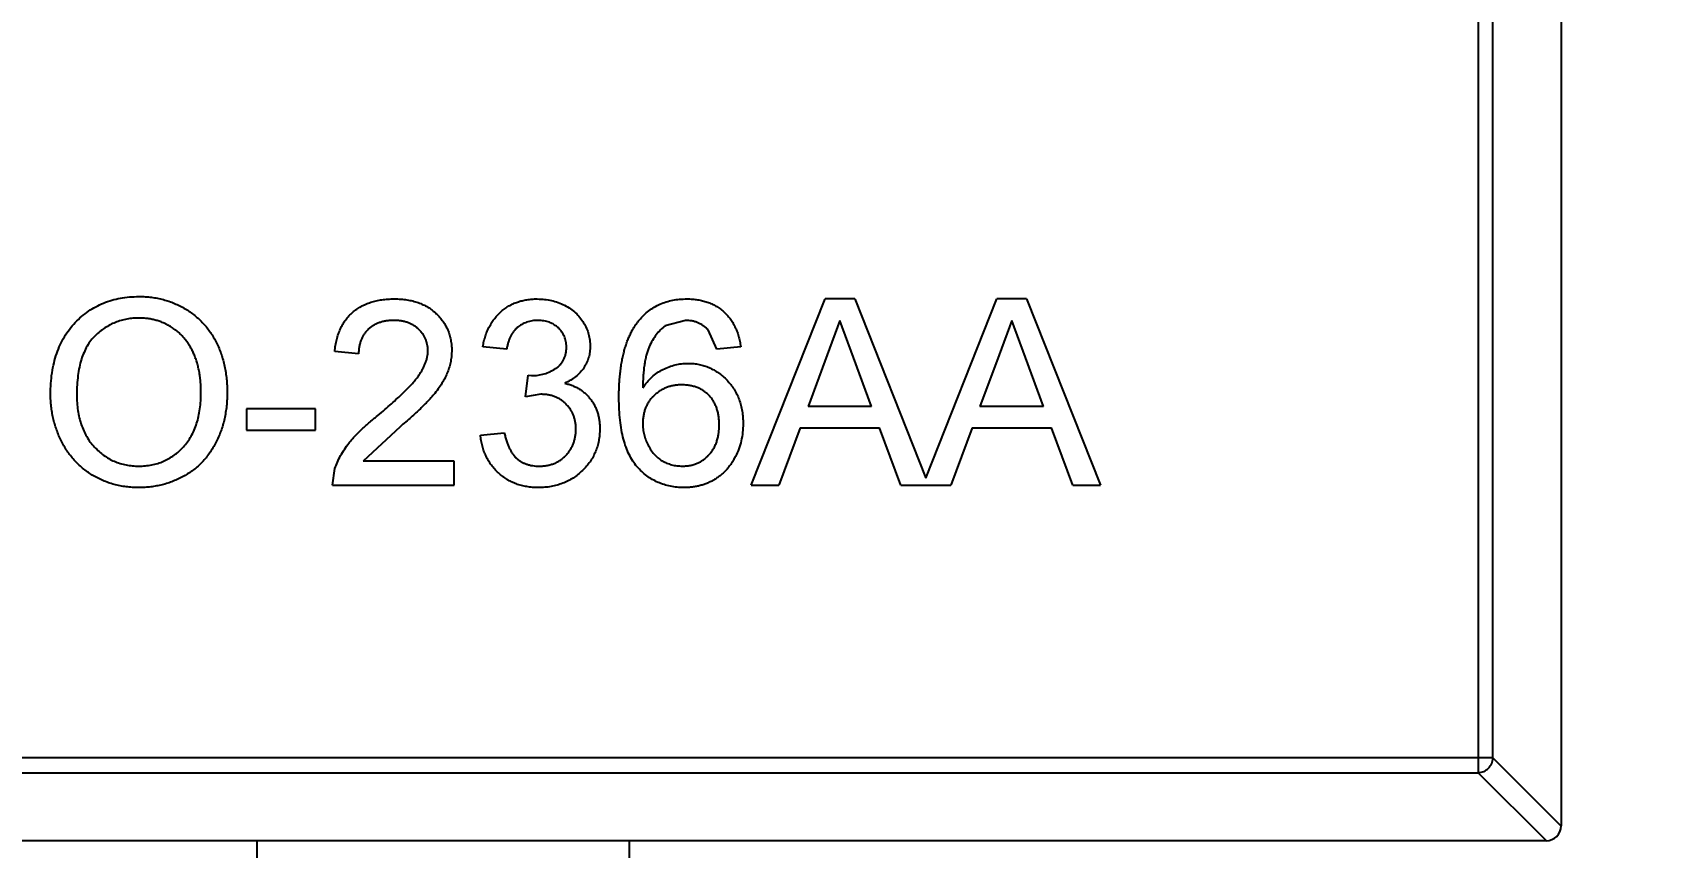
# Model space of a CAD drawing. Header units: inches. Extents: x -36 to 490, y -51 to 98.
# Drawn here: x 412.94 to 415.129, y 6.288 to 7.382 of the extents above; entities that cross this region are included whole.
import ezdxf

# ---------------------------------------------------------------- set-up
doc = ezdxf.new("R2010")
doc.units = ezdxf.units.IN
doc.header["$LTSCALE"] = 1.21
doc.header["$MEASUREMENT"] = 0
doc.header["$PDMODE"] = 3
doc.header["$PDSIZE"] = 0.3125
doc.layers.get('0').update_dxf_attribs({"linetype": 'CONTINUOUS'})
doc.layers.get('Defpoints').update_dxf_attribs({"linetype": 'CONTINUOUS'})
doc.layers.add('DIM', color=3, linetype='CONTINUOUS')
doc.styles.get("Standard").update_dxf_attribs({"font": 'txt', "width": 0.8})
doc.dimstyles.get("Standard").update_dxf_attribs({"dimtxt": 0.15625, "dimasz": 0.1875, "dimexe": 0.125, "dimexo": 0.0625, "dimgap": 0.09, "dimtad": 0, "dimtih": 1, "dimtoh": 1, "dimzin": 4, "dimdsep": 46, "dimtxsty": 'Standard', "dimblk": '_FILLED', "dimblk1": '_FILLED', "dimblk2": '_FILLED', "dimcen": 0.09, "dimazin": 1, "dimtp": 0.01, "dimtm": 0.01, "dimtfac": 1, "dimtofl": 0, "dimtmove": 0, "dimatfit": 3, "dimldrblk": '_FILLED', "dimfxl": 1, "dimtolj": 1, "dimtzin": 4, "dimarcsym": 0})

# ---------------------------------------------------------------- blocks, each defined once
blk = doc.blocks.new('_FILLED')
at = {"color": 0, "linetype": 'ByBlock'}
blk.add_solid([(0, 0), (-1, 0.16667), (-1, -0.16667)], dxfattribs=at)
blk = doc.blocks.new('*D70')
at = {"layer": 'Defpoints', "color": 0}
for p in [(406.8003, 41.9888), (406.8003, -7.0611), (488.6342, -7.0611)]:
    blk.add_point(p, dxfattribs=at)
at = {"layer": 'DIM', "color": 0, "lineweight": -2}
for p, q in [((406.8628, 41.9888), (488.7592, 41.9888)), ((488.6342, 39.4488), (488.6342, 21.3872)), ((488.6342, -4.5211), (488.6342, 13.5405)), ((406.8628, -7.0611), (488.7592, -7.0611))]:
    blk.add_line(p, q, dxfattribs=at)
at = {"layer": 'DIM', "color": 0, "lineweight": -2, "xscale": 2.54, "yscale": 2.54, "zscale": 2.54}
for p, rotation in [((488.6342, 41.9888), 90), ((488.6342, -7.0611), 270)]:
    blk.add_blockref('_FILLED', p, dxfattribs=dict(at, rotation=rotation))
at = {"layer": 'DIM', "color": 0, "insert": (488.6342, 17.4638), "char_height": 2.5, "attachment_point": 5, "rotation": 90, "line_spacing_factor": 2.5}
blk.add_mtext('\\A1;49.05', dxfattribs=at)

msp = doc.modelspace()

# ---------------------------------------------------------------- linework, layer by layer
at = {"color": 7, "linetype": 'Continuous'}
for p, q in [((414.9912, 7.9769), (414.9912, 6.3169)), ((414.8801, 7.9055), (414.8801, 6.3883)), ((414.8998, 6.408), (414.8998, 7.8858)), ((413.9041, 6.7741), (414.0034, 7.0241)), ((414.0432, 7.0241), (414.0034, 7.0241)), ((414.0432, 7.0241), (414.1387, 6.7836)), ((414.1387, 6.7836), (414.2342, 7.0241)), ((414.2739, 7.0241), (414.2342, 7.0241)), ((414.2739, 7.0241), (414.3732, 6.7741)), ((413.816, 6.9953), (413.7887, 6.9879)), ((413.8582, 6.9568), (413.8467, 6.9825)), ((414.0233, 6.9953), (414.0062, 6.9491)), ((414.0417, 6.9456), (414.0233, 6.9953)), ((414.2541, 6.9953), (414.237, 6.9491)), ((414.2724, 6.9456), (414.2541, 6.9953)), ((413.5762, 6.9568), (413.5441, 6.96)), ((413.8903, 6.96), (413.8582, 6.9568)), ((413.3774, 6.9504), (413.3454, 6.9536)), ((414.0062, 6.9491), (413.9806, 6.8799)), ((414.066, 6.8799), (414.0417, 6.9456)), ((414.237, 6.9491), (414.2114, 6.8799)), ((414.2967, 6.8799), (414.2724, 6.9456)), ((413.6015, 6.8927), (413.6048, 6.9216)), ((413.6048, 6.9216), (413.6094, 6.9212)), ((413.6222, 6.8961), (413.6015, 6.8927)), ((413.3198, 6.8767), (413.2268, 6.8767)), ((413.2268, 6.8767), (413.2268, 6.8478)), ((413.3198, 6.8478), (413.3198, 6.8767)), ((414.066, 6.8799), (413.9806, 6.8799)), ((414.2967, 6.8799), (414.2114, 6.8799)), ((413.4331, 6.8526), (413.3834, 6.8062)), ((413.97, 6.851), (413.9416, 6.7741)), ((413.97, 6.851), (414.0766, 6.851)), ((414.105, 6.7741), (414.0766, 6.851)), ((414.2008, 6.851), (414.1723, 6.7741)), ((414.2008, 6.851), (414.3073, 6.851)), ((414.3358, 6.7741), (414.3073, 6.851)), ((413.2268, 6.8478), (413.3198, 6.8478)), ((413.5409, 6.8414), (413.573, 6.8446)), ((413.3422, 6.7741), (413.3455, 6.7964)), ((413.5057, 6.8062), (413.3834, 6.8062)), ((413.5057, 6.7741), (413.5057, 6.8062)), ((413.3422, 6.7741), (413.5057, 6.7741)), ((413.9041, 6.7741), (413.9416, 6.7741)), ((414.105, 6.7741), (414.1723, 6.7741)), ((414.3358, 6.7741), (414.3732, 6.7741)), ((414.8998, 6.408), (412.0826, 6.408)), ((414.8998, 6.408), (414.9912, 6.3166)), ((412.1023, 6.3883), (414.8801, 6.3883)), ((414.9715, 6.2969), (414.8801, 6.3883)), ((414.9712, 6.2969), (412.0112, 6.2969)), ((413.2412, 5.6469), (413.2412, 6.2969)), ((413.7412, 5.6469), (413.7412, 6.2969))]:
    msp.add_line(p, q, dxfattribs=at)
msp.add_arc((414.9712, 6.3169), 0.02, 270, 0, dxfattribs=at)
for points, knots in [([(412.964, 6.8958), (412.9641, 6.9008), (412.9642, 6.9106), (412.9658, 6.9248), (412.9684, 6.9382), (412.9721, 6.9507), (412.9767, 6.9625), (412.9824, 6.9734), (412.9892, 6.9834), (412.9969, 6.9926), (413.0056, 7.0007), (413.0148, 7.0079), (413.0246, 7.0139), (413.0351, 7.0188), (413.0462, 7.0227), (413.0578, 7.0253), (413.0701, 7.027), (413.0784, 7.0272), (413.0827, 7.0273)], [0, 0, 0, 0, 0.075226, 0.146575, 0.2145, 0.27953, 0.342403, 0.403496, 0.463762, 0.523864, 0.583252, 0.641302, 0.698898, 0.756295, 0.814628, 0.874325, 0.935783, 1, 1, 1, 1]), ([(413.0827, 7.0273), (413.0856, 7.0273), (413.0912, 7.0272), (413.0994, 7.0264), (413.1075, 7.0251), (413.1154, 7.0233), (413.123, 7.021), (413.1305, 7.0182), (413.1377, 7.0148), (413.1447, 7.011), (413.1514, 7.0067), (413.1576, 7.002), (413.1635, 6.9968), (413.169, 6.9914), (413.1741, 6.9854), (413.1787, 6.9791), (413.183, 6.9723), (413.1868, 6.9652), (413.1902, 6.9578), (413.1931, 6.95), (413.1956, 6.9421), (413.1977, 6.9339), (413.1992, 6.9254), (413.2004, 6.9167), (413.201, 6.9078), (413.2011, 6.9018), (413.2012, 6.8987)], [0, 0, 0, 0, 0.043099, 0.085587, 0.126908, 0.167967, 0.20845, 0.249025, 0.289281, 0.33001, 0.370598, 0.410466, 0.450033, 0.489688, 0.529116, 0.569037, 0.609703, 0.650759, 0.692509, 0.734219, 0.776707, 0.819552, 0.863351, 0.907839, 0.953334, 1, 1, 1, 1]), ([(413.3454, 6.9536), (413.3457, 6.9564), (413.3464, 6.9618), (413.348, 6.9697), (413.3502, 6.977), (413.3529, 6.9839), (413.3562, 6.9902), (413.36, 6.9961), (413.3644, 7.0014), (413.3694, 7.0062), (413.3748, 7.0104), (413.3807, 7.0141), (413.3871, 7.0172), (413.394, 7.0198), (413.4012, 7.0217), (413.4089, 7.0231), (413.4171, 7.024), (413.4227, 7.0241), (413.4255, 7.0241)], [0, 0, 0, 0, 0.070675, 0.137493, 0.201473, 0.262869, 0.32255, 0.380737, 0.43822, 0.495487, 0.553484, 0.611346, 0.670644, 0.731587, 0.794183, 0.859445, 0.928208, 1, 1, 1, 1]), ([(413.4255, 7.0241), (413.4284, 7.0241), (413.434, 7.024), (413.4423, 7.023), (413.45, 7.0215), (413.4573, 7.0193), (413.4641, 7.0165), (413.4705, 7.0131), (413.4764, 7.0091), (413.4818, 7.0044), (413.4866, 6.9993), (413.4909, 6.9939), (413.4944, 6.9881), (413.4974, 6.9822), (413.4997, 6.9758), (413.5012, 6.9692), (413.5023, 6.9622), (413.5024, 6.9575), (413.5024, 6.9551)], [0, 0, 0, 0, 0.074712, 0.145539, 0.213339, 0.278615, 0.342094, 0.40389, 0.465063, 0.526577, 0.587328, 0.64638, 0.704345, 0.761672, 0.819418, 0.878039, 0.937796, 1, 1, 1, 1]), ([(413.5441, 6.96), (413.5446, 6.9625), (413.5456, 6.9674), (413.5476, 6.9744), (413.55, 6.981), (413.553, 6.9871), (413.5563, 6.9928), (413.5601, 6.9981), (413.5643, 7.003), (413.5689, 7.0074), (413.5739, 7.0114), (413.5792, 7.0148), (413.5848, 7.0177), (413.5907, 7.02), (413.5969, 7.0219), (413.6035, 7.0232), (413.6102, 7.024), (413.6149, 7.0241), (413.6172, 7.0241)], [0, 0, 0, 0, 0.071036, 0.139343, 0.204958, 0.268332, 0.330129, 0.390664, 0.450861, 0.510587, 0.570374, 0.629455, 0.687994, 0.747581, 0.807839, 0.870034, 0.93381, 1, 1, 1, 1]), ([(413.6172, 7.0241), (413.6205, 7.024), (413.6269, 7.0238), (413.6363, 7.0222), (413.6453, 7.0195), (413.6539, 7.0157), (413.6618, 7.0111), (413.6688, 7.0056), (413.6747, 6.9993), (413.6796, 6.9922), (413.6835, 6.9847), (413.6863, 6.9769), (413.688, 6.9688), (413.6882, 6.9633), (413.6883, 6.9606)], [0, 0, 0, 0, 0.092054, 0.181008, 0.26913, 0.357137, 0.443549, 0.526433, 0.607453, 0.688385, 0.767854, 0.845531, 0.922529, 1, 1, 1, 1]), ([(413.7541, 6.9957), (413.7561, 6.998), (413.7601, 7.0025), (413.7669, 7.0083), (413.7741, 7.0132), (413.7819, 7.0172), (413.7902, 7.0203), (413.7991, 7.0226), (413.8084, 7.0239), (413.8148, 7.024), (413.8181, 7.0241)], [0, 0, 0, 0, 0.125625, 0.247619, 0.368528, 0.488104, 0.609878, 0.735382, 0.864448, 1, 1, 1, 1]), ([(413.8181, 7.0241), (413.8205, 7.0241), (413.8253, 7.024), (413.8324, 7.0232), (413.839, 7.0218), (413.8454, 7.02), (413.8514, 7.0176), (413.8571, 7.0147), (413.8624, 7.0112), (413.8673, 7.0072), (413.8719, 7.0027), (413.876, 6.9978), (413.8796, 6.9925), (413.8827, 6.9868), (413.8854, 6.9807), (413.8875, 6.9742), (413.8892, 6.9673), (413.8899, 6.9625), (413.8903, 6.96)], [0, 0, 0, 0, 0.068499, 0.134572, 0.198208, 0.259784, 0.319951, 0.379508, 0.438814, 0.498497, 0.558182, 0.617438, 0.677522, 0.737959, 0.80033, 0.86409, 0.930622, 1, 1, 1, 1]), ([(413.0829, 6.9985), (413.0801, 6.9984), (413.0746, 6.9983), (413.0664, 6.9971), (413.0586, 6.9953), (413.051, 6.9927), (413.0437, 6.9893), (413.0368, 6.9852), (413.0301, 6.9804), (413.0238, 6.9748), (413.0179, 6.9684), (413.0129, 6.9608), (413.0087, 6.9523), (413.0052, 6.9429), (413.0025, 6.9324), (413.0006, 6.9209), (412.9995, 6.9085), (412.9993, 6.8999), (412.9992, 6.8954)], [0, 0, 0, 0, 0.055943, 0.110382, 0.164048, 0.216759, 0.269601, 0.323009, 0.377581, 0.433449, 0.490922, 0.550625, 0.613117, 0.679861, 0.751358, 0.828261, 0.910795, 1, 1, 1, 1]), ([(413.1659, 6.899), (413.1659, 6.9014), (413.1658, 6.9063), (413.1653, 6.9134), (413.1646, 6.9204), (413.1635, 6.9271), (413.162, 6.9335), (413.1603, 6.9397), (413.1583, 6.9457), (413.1559, 6.9514), (413.1533, 6.9569), (413.1503, 6.962), (413.147, 6.9668), (413.1436, 6.9713), (413.1397, 6.9755), (413.1356, 6.9794), (413.1311, 6.9829), (413.1264, 6.9862), (413.1215, 6.9891), (413.1165, 6.9916), (413.1113, 6.9938), (413.1059, 6.9954), (413.1003, 6.9968), (413.0947, 6.9978), (413.0888, 6.9984), (413.0849, 6.9984), (413.0829, 6.9985)], [0, 0, 0, 0, 0.050852, 0.099752, 0.147438, 0.194086, 0.239171, 0.28334, 0.326577, 0.368936, 0.410572, 0.451051, 0.490877, 0.530044, 0.568937, 0.607578, 0.64642, 0.685679, 0.724799, 0.763513, 0.802173, 0.84074, 0.879649, 0.919071, 0.959098, 1, 1, 1, 1]), ([(413.4248, 6.9953), (413.4231, 6.9952), (413.4197, 6.9952), (413.4147, 6.9946), (413.41, 6.9937), (413.4055, 6.9924), (413.4014, 6.9907), (413.3975, 6.9886), (413.3938, 6.9862), (413.3904, 6.9834), (413.3874, 6.9803), (413.3847, 6.9769), (413.3825, 6.9732), (413.3807, 6.9692), (413.3793, 6.9649), (413.3782, 6.9603), (413.3776, 6.9554), (413.3775, 6.9521), (413.3774, 6.9504)], [0, 0, 0, 0, 0.070696, 0.138358, 0.20337, 0.2657, 0.327256, 0.386512, 0.445858, 0.505173, 0.56378, 0.622343, 0.680824, 0.739795, 0.800801, 0.864239, 0.930631, 1, 1, 1, 1]), ([(413.4704, 6.9548), (413.4704, 6.9562), (413.4703, 6.959), (413.4696, 6.963), (413.4687, 6.9669), (413.4673, 6.9706), (413.4656, 6.9741), (413.4633, 6.9775), (413.4608, 6.9806), (413.4578, 6.9836), (413.4546, 6.9864), (413.451, 6.9887), (413.4472, 6.9908), (413.4432, 6.9925), (413.439, 6.9937), (413.4345, 6.9946), (413.4297, 6.9952), (413.4265, 6.9952), (413.4248, 6.9953)], [0, 0, 0, 0, 0.061762, 0.121174, 0.179421, 0.236843, 0.294322, 0.353191, 0.412721, 0.474522, 0.537057, 0.599591, 0.662367, 0.725246, 0.790316, 0.857724, 0.927232, 1, 1, 1, 1]), ([(413.6182, 6.9953), (413.6156, 6.9952), (413.6104, 6.995), (413.603, 6.9931), (413.5962, 6.9901), (413.5913, 6.9865), (413.5877, 6.9831), (413.5853, 6.9803), (413.5832, 6.9771), (413.5812, 6.9736), (413.5796, 6.9698), (413.5781, 6.9658), (413.577, 6.9614), (413.5764, 6.9584), (413.5762, 6.9568)], [0, 0, 0, 0, 0.127797, 0.246795, 0.362284, 0.477652, 0.536237, 0.59559, 0.656344, 0.719085, 0.784349, 0.852876, 0.924551, 1, 1, 1, 1]), ([(413.6563, 6.9595), (413.6563, 6.9608), (413.6562, 6.9633), (413.6557, 6.9669), (413.6549, 6.9704), (413.6537, 6.9737), (413.6522, 6.9768), (413.6503, 6.9797), (413.6482, 6.9826), (413.6456, 6.9852), (413.6429, 6.9876), (413.64, 6.9896), (413.6368, 6.9914), (413.6335, 6.9928), (413.6299, 6.9939), (413.6262, 6.9947), (413.6223, 6.9952), (413.6196, 6.9953), (413.6182, 6.9953)], [0, 0, 0, 0, 0.065093, 0.127304, 0.188122, 0.247131, 0.306077, 0.365678, 0.426103, 0.487841, 0.550317, 0.611805, 0.672737, 0.734883, 0.79768, 0.862475, 0.929775, 1, 1, 1, 1]), ([(413.7268, 6.8912), (413.7268, 6.8941), (413.7268, 6.8999), (413.7272, 6.9084), (413.7277, 6.9167), (413.7285, 6.9246), (413.7294, 6.9322), (413.7306, 6.9395), (413.7319, 6.9465), (413.7336, 6.9532), (413.7353, 6.9596), (413.7374, 6.9657), (413.7396, 6.9715), (413.7421, 6.9769), (413.7447, 6.9821), (413.7476, 6.9869), (413.7507, 6.9915), (413.7529, 6.9943), (413.7541, 6.9957)], [0, 0, 0, 0, 0.080034, 0.157854, 0.232564, 0.304731, 0.374384, 0.441663, 0.506048, 0.568692, 0.628715, 0.687238, 0.743227, 0.797567, 0.850239, 0.901629, 0.951067, 1, 1, 1, 1]), ([(413.7887, 6.9879), (413.7866, 6.9861), (413.7823, 6.9826), (413.7767, 6.976), (413.7717, 6.9684), (413.768, 6.9612), (413.7654, 6.9548), (413.7638, 6.9494), (413.7623, 6.9433), (413.7611, 6.9367), (413.7602, 6.9295), (413.7594, 6.9217), (413.759, 6.9134), (413.7589, 6.9076), (413.7589, 6.9046)], [0, 0, 0, 0, 0.088609, 0.181893, 0.280787, 0.38702, 0.444107, 0.506454, 0.574396, 0.647656, 0.726426, 0.811458, 0.90278, 1, 1, 1, 1]), ([(413.8467, 6.9825), (413.8456, 6.9835), (413.8435, 6.9855), (413.8401, 6.9881), (413.8366, 6.9903), (413.8328, 6.9921), (413.8289, 6.9936), (413.8247, 6.9946), (413.8204, 6.9952), (413.8175, 6.9952), (413.816, 6.9953)], [0, 0, 0, 0, 0.128545, 0.252818, 0.375212, 0.497113, 0.618546, 0.742222, 0.869458, 1, 1, 1, 1]), ([(413.6883, 6.9606), (413.6882, 6.958), (413.688, 6.9529), (413.6864, 6.9454), (413.6836, 6.9383), (413.6799, 6.9315), (413.675, 6.9253), (413.6691, 6.9198), (413.6621, 6.9149), (413.6569, 6.9123), (413.6542, 6.911)], [0, 0, 0, 0, 0.121951, 0.240787, 0.35855, 0.479066, 0.601519, 0.727551, 0.859932, 1, 1, 1, 1]), ([(413.4032, 6.8676), (413.4064, 6.8703), (413.4126, 6.8755), (413.4213, 6.8833), (413.4293, 6.8905), (413.4364, 6.8972), (413.4427, 6.9035), (413.4482, 6.9092), (413.4529, 6.9145), (413.4568, 6.9194), (413.46, 6.924), (413.4628, 6.9285), (413.4651, 6.933), (413.467, 6.9374), (413.4686, 6.9418), (413.4696, 6.9462), (413.4703, 6.9505), (413.4704, 6.9534), (413.4704, 6.9548)], [0, 0, 0, 0, 0.11141, 0.214526, 0.309417, 0.396087, 0.474284, 0.544374, 0.60642, 0.660582, 0.709794, 0.756451, 0.800767, 0.843168, 0.884295, 0.923885, 0.962359, 1, 1, 1, 1]), ([(413.5024, 6.9551), (413.5024, 6.9526), (413.5022, 6.9477), (413.5012, 6.9403), (413.4993, 6.933), (413.4969, 6.9256), (413.4935, 6.9183), (413.4893, 6.9107), (413.4841, 6.9031), (413.4791, 6.8965), (413.4744, 6.8911), (413.4702, 6.8866), (413.4654, 6.8818), (413.4602, 6.8766), (413.4542, 6.8711), (413.4477, 6.8651), (413.4406, 6.859), (413.4356, 6.8547), (413.4331, 6.8526)], [0, 0, 0, 0, 0.057945, 0.116018, 0.174826, 0.234683, 0.296827, 0.364061, 0.436192, 0.51426, 0.556976, 0.604856, 0.657675, 0.715751, 0.77884, 0.847501, 0.921228, 1, 1, 1, 1]), ([(413.6094, 6.9212), (413.6124, 6.9213), (413.6182, 6.9215), (413.6266, 6.9234), (413.6346, 6.9263), (413.6407, 6.9297), (413.6453, 6.933), (413.6482, 6.9359), (413.6508, 6.939), (413.6527, 6.9425), (413.6544, 6.9463), (413.6555, 6.9505), (413.6562, 6.9549), (413.6563, 6.958), (413.6563, 6.9595)], [0, 0, 0, 0, 0.129789, 0.254605, 0.378435, 0.50292, 0.565018, 0.624848, 0.683448, 0.742765, 0.802757, 0.86522, 0.930779, 1, 1, 1, 1]), ([(413.7589, 6.9046), (413.7607, 6.9073), (413.7644, 6.9125), (413.771, 6.9193), (413.7781, 6.925), (413.7858, 6.9296), (413.794, 6.9332), (413.8023, 6.9357), (413.8109, 6.9373), (413.8167, 6.9375), (413.8196, 6.9376)], [0, 0, 0, 0, 0.13549, 0.265229, 0.390778, 0.51542, 0.638317, 0.759642, 0.878902, 1, 1, 1, 1]), ([(413.8196, 6.9376), (413.8221, 6.9375), (413.8271, 6.9374), (413.8344, 6.9363), (413.8414, 6.9345), (413.8481, 6.9321), (413.8545, 6.9288), (413.8607, 6.925), (413.8665, 6.9203), (413.872, 6.915), (413.877, 6.9092), (413.8815, 6.9029), (413.8852, 6.8962), (413.8882, 6.889), (413.8906, 6.8815), (413.8923, 6.8735), (413.8933, 6.8651), (413.8934, 6.8594), (413.8935, 6.8565)], [0, 0, 0, 0, 0.061347, 0.121203, 0.179863, 0.238152, 0.296252, 0.35519, 0.415676, 0.478379, 0.541524, 0.603977, 0.666513, 0.729491, 0.79371, 0.859736, 0.928449, 1, 1, 1, 1]), ([(413.0826, 6.7709), (413.0797, 6.771), (413.074, 6.771), (413.0656, 6.7719), (413.0574, 6.7732), (413.0494, 6.775), (413.0417, 6.7774), (413.0342, 6.7804), (413.0269, 6.7838), (413.0199, 6.7877), (413.0133, 6.7921), (413.007, 6.7969), (413.0011, 6.8021), (412.9957, 6.8078), (412.9906, 6.8137), (412.9861, 6.8201), (412.9819, 6.8268), (412.9781, 6.834), (412.9748, 6.8413), (412.972, 6.8488), (412.9695, 6.8563), (412.9675, 6.864), (412.9659, 6.8718), (412.9648, 6.8797), (412.9641, 6.8877), (412.964, 6.8931), (412.964, 6.8958)], [0, 0, 0, 0, 0.044697, 0.088534, 0.131409, 0.173814, 0.215715, 0.257247, 0.298848, 0.340604, 0.382029, 0.42297, 0.463632, 0.504048, 0.544591, 0.584964, 0.626265, 0.667979, 0.709943, 0.751382, 0.792619, 0.833948, 0.875008, 0.916446, 0.957907, 1, 1, 1, 1]), ([(412.9992, 6.8954), (412.9993, 6.8918), (412.9994, 6.8848), (413.0006, 6.8745), (413.0024, 6.8648), (413.005, 6.8557), (413.0083, 6.8472), (413.0124, 6.8393), (413.0172, 6.832), (413.0228, 6.8253), (413.0289, 6.8193), (413.0354, 6.8141), (413.0423, 6.8097), (413.0496, 6.806), (413.0573, 6.8032), (413.0653, 6.8012), (413.0738, 6.8), (413.0795, 6.7998), (413.0824, 6.7998)], [0, 0, 0, 0, 0.075964, 0.148125, 0.217201, 0.2833, 0.347202, 0.4093, 0.470426, 0.531588, 0.591739, 0.650258, 0.707303, 0.764208, 0.821148, 0.879119, 0.938423, 1, 1, 1, 1]), ([(413.0824, 6.7998), (413.0854, 6.7998), (413.0912, 6.8), (413.0998, 6.8012), (413.1079, 6.8033), (413.1157, 6.8061), (413.123, 6.8098), (413.1299, 6.8142), (413.1364, 6.8195), (413.1425, 6.8255), (413.148, 6.8324), (413.1529, 6.8398), (413.1569, 6.8481), (413.1603, 6.8569), (413.1628, 6.8665), (413.1646, 6.8767), (413.1657, 6.8877), (413.1659, 6.8951), (413.1659, 6.899)], [0, 0, 0, 0, 0.061055, 0.119545, 0.176806, 0.232956, 0.288583, 0.344667, 0.401662, 0.46054, 0.520477, 0.581213, 0.643431, 0.707961, 0.775371, 0.846414, 0.921152, 1, 1, 1, 1]), ([(413.2012, 6.8987), (413.2011, 6.8956), (413.201, 6.8895), (413.2003, 6.8804), (413.1991, 6.8716), (413.1975, 6.863), (413.1953, 6.8547), (413.1927, 6.8466), (413.1896, 6.8388), (413.186, 6.8313), (413.182, 6.8241), (413.1776, 6.8173), (413.1728, 6.811), (413.1676, 6.8051), (413.162, 6.7996), (413.156, 6.7947), (413.1496, 6.7901), (413.1428, 6.7861), (413.1358, 6.7826), (413.1286, 6.7795), (413.1213, 6.7768), (413.1138, 6.7746), (413.1062, 6.773), (413.0984, 6.7718), (413.0906, 6.7711), (413.0852, 6.771), (413.0826, 6.7709)], [0, 0, 0, 0, 0.04756, 0.093962, 0.139112, 0.183626, 0.227457, 0.270703, 0.313611, 0.35626, 0.398366, 0.439557, 0.480045, 0.519888, 0.559658, 0.599421, 0.639208, 0.679668, 0.72002, 0.759859, 0.79956, 0.839199, 0.878956, 0.918794, 0.959083, 1, 1, 1, 1]), ([(413.6691, 6.8496), (413.6691, 6.8513), (413.669, 6.8545), (413.6684, 6.8592), (413.6673, 6.8637), (413.6659, 6.868), (413.664, 6.8721), (413.6618, 6.876), (413.659, 6.8796), (413.6559, 6.883), (413.6526, 6.8861), (413.6489, 6.8888), (413.645, 6.891), (413.6409, 6.8929), (413.6365, 6.8944), (413.632, 6.8954), (413.6272, 6.896), (413.6239, 6.8961), (413.6222, 6.8961)], [0, 0, 0, 0, 0.067051, 0.13118, 0.193722, 0.254499, 0.314763, 0.375117, 0.436023, 0.498297, 0.560571, 0.621619, 0.681973, 0.742853, 0.804272, 0.867473, 0.932273, 1, 1, 1, 1]), ([(413.6542, 6.911), (413.656, 6.9105), (413.6596, 6.9097), (413.6646, 6.9078), (413.6694, 6.9057), (413.6739, 6.9032), (413.678, 6.9003), (413.6819, 6.8972), (413.6854, 6.8936), (413.6887, 6.8897), (413.6917, 6.8856), (413.6942, 6.8812), (413.6963, 6.8765), (413.6982, 6.8716), (413.6995, 6.8664), (413.7004, 6.8609), (413.7011, 6.8552), (413.7011, 6.8513), (413.7012, 6.8493)], [0, 0, 0, 0, 0.065828, 0.128938, 0.190858, 0.251186, 0.310974, 0.37005, 0.429672, 0.489507, 0.549975, 0.610075, 0.670915, 0.732909, 0.796711, 0.861825, 0.929892, 1, 1, 1, 1]), ([(413.8107, 6.9087), (413.809, 6.9087), (413.8055, 6.9087), (413.8004, 6.9079), (413.7954, 6.9068), (413.7907, 6.9053), (413.7862, 6.9033), (413.7818, 6.9008), (413.7778, 6.8978), (413.7739, 6.8945), (413.7703, 6.8909), (413.7672, 6.8869), (413.7647, 6.8826), (413.7625, 6.878), (413.7609, 6.8732), (413.7597, 6.8681), (413.759, 6.8627), (413.7589, 6.859), (413.7589, 6.8571)], [0, 0, 0, 0, 0.064812, 0.127718, 0.189086, 0.249562, 0.309738, 0.370215, 0.431085, 0.493911, 0.55657, 0.617553, 0.678119, 0.739063, 0.801665, 0.864956, 0.93089, 1, 1, 1, 1]), ([(413.8614, 6.8555), (413.8614, 6.8575), (413.8613, 6.8614), (413.8606, 6.8671), (413.8596, 6.8725), (413.8581, 6.8776), (413.8562, 6.8823), (413.8538, 6.8867), (413.8511, 6.8908), (413.8479, 6.8945), (413.8443, 6.8979), (413.8404, 6.9008), (413.8363, 6.9033), (413.8318, 6.9053), (413.8269, 6.9068), (413.8218, 6.9079), (413.8164, 6.9087), (413.8126, 6.9087), (413.8107, 6.9087)], [0, 0, 0, 0, 0.072229, 0.141252, 0.207439, 0.270245, 0.331238, 0.391254, 0.450152, 0.509008, 0.567734, 0.625726, 0.683708, 0.742407, 0.803094, 0.865865, 0.931379, 1, 1, 1, 1]), ([(413.8144, 6.7709), (413.8113, 6.771), (413.8051, 6.7712), (413.796, 6.7725), (413.7874, 6.7747), (413.7792, 6.7778), (413.7715, 6.7817), (413.7642, 6.7866), (413.7574, 6.7923), (413.751, 6.7989), (413.7453, 6.8065), (413.7403, 6.8153), (413.7361, 6.8252), (413.7327, 6.8362), (413.7301, 6.8484), (413.7282, 6.8617), (413.727, 6.876), (413.7269, 6.886), (413.7268, 6.8912)], [0, 0, 0, 0, 0.056157, 0.110133, 0.162537, 0.213912, 0.265146, 0.31651, 0.369179, 0.423123, 0.479276, 0.538691, 0.601978, 0.670125, 0.74365, 0.82281, 0.908261, 1, 1, 1, 1]), ([(413.3455, 6.7964), (413.3466, 6.7993), (413.3488, 6.8053), (413.3531, 6.8139), (413.3583, 6.8224), (413.3633, 6.8294), (413.3679, 6.8349), (413.3717, 6.8393), (413.376, 6.8437), (413.3807, 6.8483), (413.3857, 6.853), (413.3911, 6.8578), (413.397, 6.8627), (413.4011, 6.866), (413.4032, 6.8676)], [0, 0, 0, 0, 0.100388, 0.204407, 0.310686, 0.422157, 0.480685, 0.543238, 0.6095, 0.679555, 0.753841, 0.831641, 0.913813, 1, 1, 1, 1]), ([(413.7589, 6.8571), (413.7589, 6.8546), (413.7591, 6.8496), (413.7605, 6.8422), (413.7627, 6.835), (413.7657, 6.828), (413.7695, 6.8216), (413.7739, 6.8158), (413.779, 6.8109), (413.7846, 6.8068), (413.7908, 6.8037), (413.7975, 6.8014), (413.8046, 6.8), (413.8095, 6.7999), (413.812, 6.7998)], [0, 0, 0, 0, 0.086177, 0.171222, 0.257573, 0.34515, 0.431508, 0.513644, 0.593539, 0.672806, 0.752058, 0.831493, 0.913823, 1, 1, 1, 1]), ([(413.812, 6.7998), (413.8138, 6.7998), (413.8173, 6.7999), (413.8224, 6.8006), (413.8273, 6.8018), (413.8319, 6.8034), (413.8362, 6.8056), (413.8403, 6.8081), (413.8442, 6.8112), (413.8477, 6.8147), (413.8509, 6.8186), (413.8537, 6.8229), (413.8562, 6.8275), (413.8581, 6.8324), (413.8596, 6.8377), (413.8607, 6.8433), (413.8613, 6.8493), (413.8614, 6.8534), (413.8614, 6.8555)], [0, 0, 0, 0, 0.063965, 0.124854, 0.184383, 0.242748, 0.2999, 0.357059, 0.415719, 0.475258, 0.535508, 0.596291, 0.657728, 0.721052, 0.786261, 0.853834, 0.925318, 1, 1, 1, 1]), ([(413.8935, 6.8565), (413.8934, 6.8526), (413.8931, 6.845), (413.8911, 6.8337), (413.8879, 6.8229), (413.8841, 6.8143), (413.8806, 6.8078), (413.8777, 6.8032), (413.8745, 6.7989), (413.8712, 6.7948), (413.8675, 6.7911), (413.8636, 6.7876), (413.8594, 6.7845), (413.8551, 6.7816), (413.8505, 6.7791), (413.8458, 6.7769), (413.841, 6.7751), (413.836, 6.7736), (413.8308, 6.7724), (413.8255, 6.7715), (413.82, 6.771), (413.8163, 6.7709), (413.8144, 6.7709)], [0, 0, 0, 0, 0.088899, 0.17544, 0.261633, 0.34801, 0.390819, 0.432814, 0.473776, 0.514166, 0.554107, 0.594121, 0.63362, 0.673585, 0.71348, 0.75336, 0.792891, 0.833007, 0.873643, 0.914893, 0.95695, 1, 1, 1, 1]), ([(413.6187, 6.7709), (413.6161, 6.771), (413.6109, 6.7711), (413.6033, 6.7721), (413.5961, 6.7735), (413.5892, 6.7757), (413.5826, 6.7784), (413.5765, 6.7819), (413.5706, 6.7859), (413.5651, 6.7905), (413.5601, 6.7956), (413.5556, 6.801), (413.5517, 6.8069), (413.5483, 6.8131), (413.5456, 6.8196), (413.5435, 6.8266), (413.5418, 6.8339), (413.5412, 6.8389), (413.5409, 6.8414)], [0, 0, 0, 0, 0.067794, 0.133464, 0.196934, 0.258481, 0.319787, 0.380431, 0.44099, 0.502867, 0.564806, 0.625526, 0.685604, 0.746041, 0.807347, 0.869717, 0.93379, 1, 1, 1, 1]), ([(413.573, 6.8446), (413.5734, 6.8427), (413.5742, 6.839), (413.5758, 6.8336), (413.5775, 6.8287), (413.5796, 6.8242), (413.5816, 6.8201), (413.584, 6.8164), (413.5865, 6.8131), (413.5893, 6.8103), (413.5923, 6.8078), (413.5955, 6.8056), (413.599, 6.8038), (413.6027, 6.8024), (413.6067, 6.8012), (413.6108, 6.8003), (413.6153, 6.7998), (413.6183, 6.7998), (413.6198, 6.7998)], [0, 0, 0, 0, 0.082566, 0.15976, 0.233155, 0.301356, 0.365752, 0.426437, 0.484185, 0.539549, 0.593156, 0.647048, 0.701446, 0.757, 0.81384, 0.873058, 0.934963, 1, 1, 1, 1]), ([(413.7012, 6.8493), (413.7011, 6.8467), (413.701, 6.8414), (413.6998, 6.8336), (413.698, 6.8261), (413.6954, 6.819), (413.6922, 6.8121), (413.6881, 6.8056), (413.6833, 6.7994), (413.6779, 6.7936), (413.6719, 6.7883), (413.6654, 6.7836), (413.6586, 6.7797), (413.6514, 6.7765), (413.6437, 6.774), (413.6357, 6.7722), (413.6273, 6.7711), (413.6216, 6.771), (413.6187, 6.7709)], [0, 0, 0, 0, 0.063503, 0.124805, 0.18492, 0.244376, 0.303775, 0.364133, 0.425376, 0.488388, 0.551743, 0.61386, 0.67564, 0.737737, 0.800417, 0.864658, 0.930985, 1, 1, 1, 1]), ([(413.6198, 6.7998), (413.6217, 6.7998), (413.6252, 6.7998), (413.6304, 6.8006), (413.6353, 6.8017), (413.64, 6.8033), (413.6443, 6.8053), (413.6484, 6.8078), (413.6522, 6.8107), (413.6557, 6.814), (413.6588, 6.8177), (413.6616, 6.8216), (413.6639, 6.8258), (413.6659, 6.8301), (413.6673, 6.8347), (413.6683, 6.8395), (413.669, 6.8445), (413.6691, 6.8479), (413.6691, 6.8496)], [0, 0, 0, 0, 0.069461, 0.135658, 0.19962, 0.261651, 0.322053, 0.38234, 0.443223, 0.50493, 0.56682, 0.6276, 0.687476, 0.747351, 0.808174, 0.870133, 0.933721, 1, 1, 1, 1]), ([(414.8801, 6.3883), (414.8826, 6.3884), (414.8877, 6.3896), (414.8941, 6.394), (414.8986, 6.4004), (414.8997, 6.4055), (414.8998, 6.408)], [0, 0, 0, 0, 0.249032, 0.5, 0.750968, 1, 1, 1, 1])]:
    msp.add_open_spline(points, degree=3, knots=knots, dxfattribs=at)

# ---------------------------------------------------------------- dimensions: what is measured, and where the dimension line sits
at = {"layer": 'DIM'}
dim = msp.add_linear_dim(base=(488.6342, -7.0611), p1=(406.8003, 41.9888), p2=(406.8003, -7.0611), angle=90, dimstyle='Standard', override={"dimtxt": 2.5, "dimasz": 2.54, "dimtih": 0, "dimtoh": 0, "dimzin": 0, "dimcen": 0.198, "dimadec": 0, "dimazin": 0, "dimtp": 0, "dimtm": 0, "dimtdec": 4, "dimtzin": 0}, dxfattribs=at)
dim.commit()
dim.dimension.update_dxf_attribs({"geometry": '*D70', "text_midpoint": (488.6342, 17.4638)})

doc.saveas('drawing.dxf')
